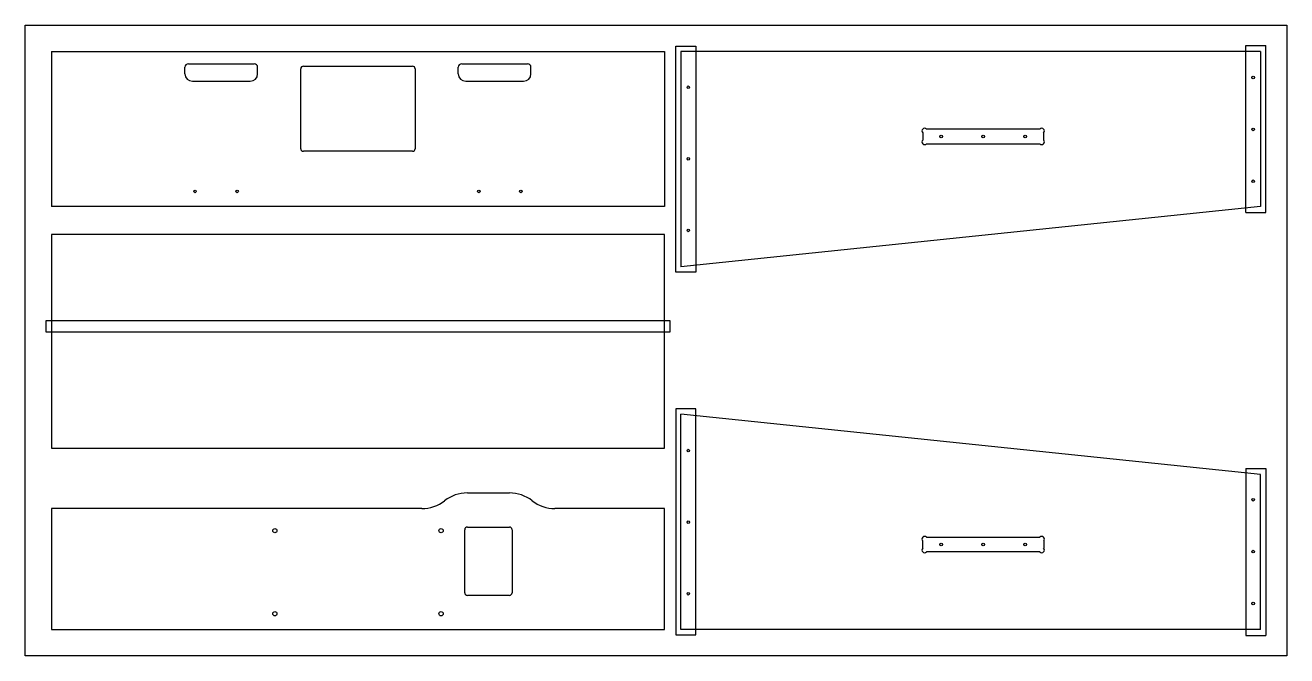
# Model space of a CAD drawing. Extents: x -25 to 35, y -238 to -208.
import ezdxf

# ---------------------------------------------------------------- set-up
doc = ezdxf.new("R2010")
doc.units = 0
doc.header["$LTSCALE"] = 21.5596
doc.header["$MEASUREMENT"] = 0
for name, color, linetype in [('0_WOOD', 7, 'Continuous'), ('3_250BIT_200DEP', 7, 'Continuous'), ('6_125BIT_750DEP', 7, 'Continuous'), ('7_250BIT_750OUTLINE', 7, 'Continuous'), ('8_250BIT_750TAB', 7, 'Continuous')]:
    doc.layers.add(name, color=color, linetype=linetype)

msp = doc.modelspace()

# ---------------------------------------------------------------- linework, layer by layer
at = {"layer": '0_WOOD', "color": 7, "linetype": 'Continuous', "lineweight": 25}
for p, q in [((-25, -208), (35, -208)), ((-25, -238), (-25, -208)), ((35, -208), (35, -238)), ((35, -238), (-25, -238))]:
    msp.add_line(p, q, dxfattribs=at)
at = {"layer": '3_250BIT_200DEP', "color": 7, "linetype": 'Continuous', "lineweight": 25}
for p, q in [((5.938, -209), (6.888, -209)), ((5.938, -219.75), (5.938, -209)), ((6.888, -209), (6.888, -219.75)), ((33.05, -216.911), (33.05, -208.964)), ((33.05, -208.964), (34, -208.964)), ((34, -216.911), (34, -208.964)), ((23.261, -212.94), (17.864, -212.94)), ((17.688, -213.117), (17.688, -213.463)), ((23.438, -213.463), (23.438, -213.117)), ((17.864, -213.64), (23.261, -213.64)), ((33.05, -216.911), (34, -216.911)), ((6.888, -219.75), (5.938, -219.75)), ((-24, -222.047), (5.65, -222.047)), ((-24, -222.61), (-24, -222.047)), ((5.65, -222.047), (5.65, -222.61)), ((5.65, -222.61), (-24, -222.61)), ((5.938, -226.25), (5.938, -237)), ((6.888, -226.25), (5.938, -226.25)), ((6.888, -237), (6.888, -226.25)), ((33.05, -229.089), (33.05, -237.036)), ((33.05, -229.089), (34, -229.089)), ((34, -229.089), (34, -237.036)), ((17.688, -232.883), (17.688, -232.537)), ((17.864, -232.36), (23.261, -232.36)), ((23.438, -232.537), (23.438, -232.883)), ((23.261, -233.06), (17.864, -233.06)), ((5.938, -237), (6.888, -237)), ((33.05, -237.036), (34, -237.036))]:
    msp.add_line(p, q, dxfattribs=at)
for centre, start, end in [((17.776, -213.028), 45, -135), ((23.349, -213.028), -45, 135), ((17.776, -213.552), 135, -45), ((23.349, -213.552), -135, 45), ((17.776, -232.448), 45, -135), ((23.349, -232.448), -45, 135), ((17.776, -232.972), 135, -45), ((23.349, -232.972), -135, 45)]:
    msp.add_arc(centre, 0.125, start, end, dxfattribs=at)
at = {"layer": '6_125BIT_750DEP', "color": 7, "linetype": 'Continuous', "lineweight": 25}
for centre, radius in [((33.4, -210.485), 0.0625), ((6.537, -210.952), 0.0625), ((33.4, -212.956), 0.0625), ((18.562, -213.29), 0.0625), ((20.562, -213.29), 0.0625), ((22.562, -213.29), 0.0625), ((6.537, -214.357), 0.0625), ((33.4, -215.426), 0.0625), ((-16.925, -215.906), 0.0625), ((-14.925, -215.906), 0.0625), ((-3.425, -215.906), 0.0625), ((-1.425, -215.906), 0.0625), ((6.537, -217.761), 0.0625), ((6.537, -228.239), 0.0625), ((33.4, -230.574), 0.0625), ((6.537, -231.643), 0.0625), ((-13.128, -232.05), 0.1), ((-5.222, -232.05), 0.1), ((18.562, -232.71), 0.0625), ((20.562, -232.71), 0.0625), ((22.562, -232.71), 0.0625), ((33.4, -233.044), 0.0625), ((6.537, -235.048), 0.0625), ((33.4, -235.515), 0.0625), ((-13.128, -236), 0.1), ((-5.222, -236), 0.1)]:
    msp.add_circle(centre, radius, dxfattribs=at)
at = {"layer": '7_250BIT_750OUTLINE', "color": 7, "linetype": 'Continuous', "lineweight": 25}
for p, q in [((-23.75, -209.25), (5.4, -209.25)), ((-23.75, -209.25), (-23.75, -216.625)), ((5.4, -209.25), (5.4, -216.625)), ((6.188, -209.25), (6.188, -219.5)), ((33.75, -209.25), (6.188, -209.25)), ((33.75, -209.25), (33.75, -216.625)), ((5.4, -216.625), (-23.75, -216.625)), ((33.75, -216.625), (6.188, -219.5)), ((5.4, -217.953), (-23.75, -217.953)), ((-23.75, -217.953), (-23.75, -228.125)), ((5.4, -228.125), (5.4, -217.953)), ((33.75, -229.375), (6.188, -226.5)), ((6.188, -236.75), (6.188, -226.5)), ((-23.75, -228.125), (5.4, -228.125)), ((33.75, -236.75), (33.75, -229.375)), ((-3.972, -230.25), (-1.972, -230.25)), ((-6.137, -231), (-23.75, -231)), ((-23.75, -231), (-23.75, -236.75)), ((5.4, -231), (0.193, -231)), ((5.4, -236.75), (5.4, -231)), ((-23.75, -236.75), (5.4, -236.75)), ((33.75, -236.75), (6.188, -236.75))]:
    msp.add_line(p, q, dxfattribs=at)
for centre, start, end in [((-3.972, -232), 90, 128.21321), ((-1.972, -232), 51.78679, 90), ((-6.137, -229.25), -90, -51.78679), ((0.193, -229.25), -128.21321, -90)]:
    msp.add_arc(centre, 1.75, start, end, dxfattribs=at)
at = {"layer": '8_250BIT_750TAB', "color": 7, "linetype": 'Continuous', "lineweight": 25}
for p, q in [((-17.402, -210.312), (-17.402, -210)), ((-17.238, -209.835), (-14.113, -209.835)), ((-13.947, -210.312), (-13.947, -210)), ((-11.769, -209.95), (-6.581, -209.95)), ((-4.402, -210.312), (-4.402, -210)), ((-4.237, -209.835), (-1.113, -209.835)), ((-0.948, -210.312), (-0.948, -210)), ((-11.894, -213.875), (-11.894, -210.075)), ((-6.456, -210.075), (-6.456, -213.875)), ((-17.05, -210.665), (-14.3, -210.665)), ((-4.05, -210.665), (-1.3, -210.665)), ((-6.581, -214), (-11.769, -214)), ((-4.097, -235), (-4.097, -232)), ((-3.972, -231.875), (-1.972, -231.875)), ((-1.847, -232), (-1.847, -235)), ((-1.972, -235.125), (-3.972, -235.125))]:
    msp.add_line(p, q, dxfattribs=at)
for centre, radius, start, end in [((-17.238, -210), 0.165, 90, 180), ((-14.113, -210), 0.165, 0, 90), ((-11.769, -210.075), 0.125, 90, 180), ((-6.581, -210.075), 0.125, 0, 90), ((-4.237, -210), 0.165, 90, 180), ((-1.113, -210), 0.165, 0, 90), ((-17.05, -210.312), 0.352, 180, -90), ((-14.3, -210.312), 0.352, -90, 0), ((-4.05, -210.312), 0.352, 180, -90), ((-1.3, -210.312), 0.352, -90, 0), ((-11.769, -213.875), 0.125, 180, -90), ((-6.581, -213.875), 0.125, -90, 0), ((-3.972, -232), 0.125, 90, 180), ((-1.972, -232), 0.125, 0, 90), ((-3.972, -235), 0.125, 180, -90), ((-1.972, -235), 0.125, -90, 0)]:
    msp.add_arc(centre, radius, start, end, dxfattribs=at)

doc.saveas('drawing.dxf')
